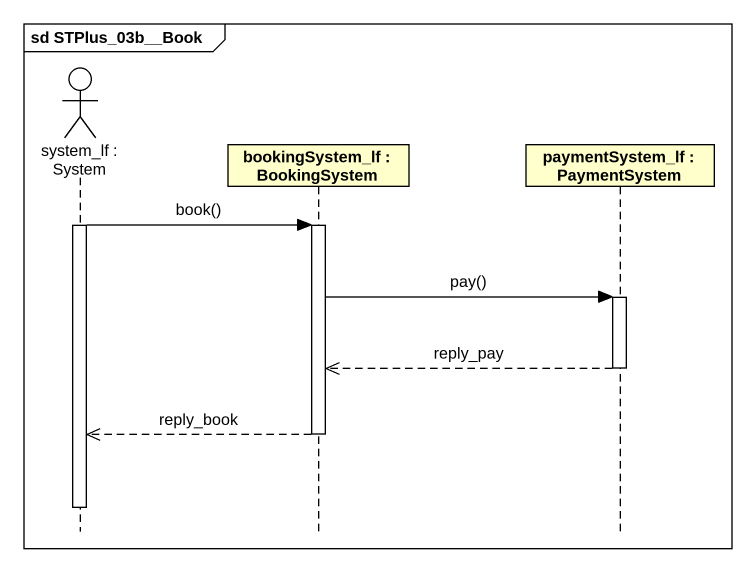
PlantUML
@startuml
mainframe sd STPlus_03b__Book
hide footbox
actor "system_lf : System" as system_lf
participant "bookingSystem_lf : BookingSystem" as bookingSystem_lf
participant "paymentSystem_lf : PaymentSystem" as paymentSystem_lf

activate system_lf
system_lf -> bookingSystem_lf : book()
activate bookingSystem_lf
bookingSystem_lf -> paymentSystem_lf : pay()
activate paymentSystem_lf
paymentSystem_lf -->> bookingSystem_lf : reply_pay
deactivate paymentSystem_lf
bookingSystem_lf -->> system_lf : reply_book
deactivate bookingSystem_lf
deactivate system_lf
@enduml
